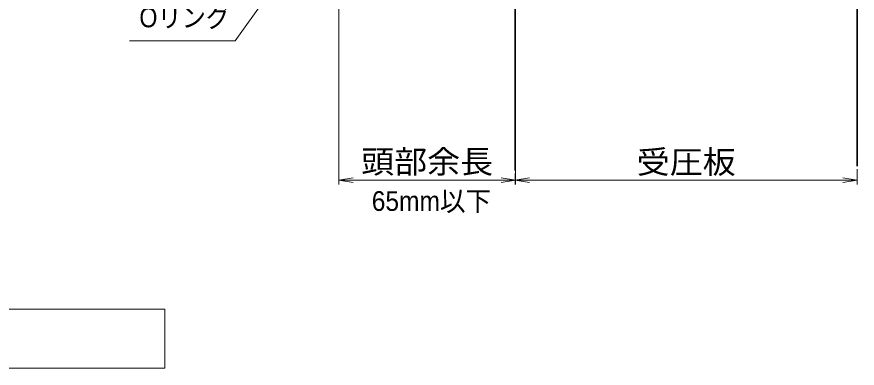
# Model space of a CAD drawing. Units: millimetres at full size, sheet at 1:2.5; details may follow other scales. Extents: x 1766 to 3446, y 896 to 2099.
# Drawn here: x 2076.2 to 2371.2, y 1514.4 to 1637.9 of the extents above; entities that cross this region are included whole.
import ezdxf
from ezdxf.enums import TextEntityAlignment as Align

# ---------------------------------------------------------------- set-up
doc = ezdxf.new("R2010")
doc.units = ezdxf.units.MM
doc.header["$LTSCALE"] = 2.5
for name, color, linetype, lineweight in [('1外形線', 7, 'Continuous', 35), ('6寸法線', 4, 'Continuous', 13), ('7 枠・タイトル', 7, 'Continuous', 13)]:
    doc.layers.add(name, color=color, linetype=linetype, lineweight=lineweight)
doc.layers.add('9文字', color=7, linetype='Continuous')
doc.styles.add('ＭＳ Ｐゴシック', font='')
doc.styles.get('ＭＳ Ｐゴシック').set_extended_font_data('MS PGothic')

# ---------------------------------------------------------------- blocks, each defined once
blk = doc.blocks.new('open_arrow')
at = {"color": 0, "linetype": 'Continuous', "lineweight": -2}
blk.add_lwpolyline([(7.5, 1.25), (0, 0), (7.5, -1.25)], dxfattribs=at)

msp = doc.modelspace()

# ---------------------------------------------------------------- linework, layer by layer
at = {"layer": '1外形線'}
for p, q in [((2251.169, 1583.846), (2251.169, 1728.538)), ((2371.169, 1585.38), (2371.169, 1728.542))]:
    msp.add_line(p, q, dxfattribs=at)
at = {"layer": '6寸法線'}
for p, q in [((2189.236, 1747.391), (2189.236, 1579.01)), ((2251.242, 1675.034), (2251.242, 1579.01)), ((2371.169, 1584.38), (2371.169, 1579.01)), ((2251.169, 1582.846), (2251.169, 1579.01)), ((2189.236, 1580.51), (2251.242, 1580.51)), ((2251.169, 1580.51), (2371.169, 1580.51))]:
    msp.add_line(p, q, dxfattribs=at)
msp.add_lwpolyline([(2214.658, 1715.951), (2211.75, 1711.884), (2152.831, 1629.502), (2115.822, 1629.502)], dxfattribs=at)
at = {"layer": '7 枠・タイトル'}
for p, q in [((1831.581, 1535.215), (2128.214, 1535.215)), ((2128.214, 1514.417), (2128.214, 1535.215)), ((1831.581, 1514.417), (2128.214, 1514.417))]:
    msp.add_line(p, q, dxfattribs=at)

# ---------------------------------------------------------------- block references
at = {"layer": '6寸法線', "xscale": 0.667, "yscale": 0.667}
for p in [(2189.236, 1580.51), (2251.169, 1580.51)]:
    msp.add_blockref('open_arrow', p, dxfattribs=at)
at = {"layer": '6寸法線', "xscale": 0.667, "yscale": 0.667, "rotation": 180}
for p in [(2251.242, 1580.51), (2371.169, 1580.51)]:
    msp.add_blockref('open_arrow', p, dxfattribs=at)

# ---------------------------------------------------------------- texts
at = {"layer": '6寸法線', "style": 'ＭＳ Ｐゴシック', "width": 1.05}
for s, p in [('頭部余長', (2220.239, 1587.009)), ('受圧板', (2311.169, 1586.893))]:
    msp.add_text(s, height=8.083, dxfattribs=at).set_placement(p, align=Align.MIDDLE_CENTER)
at = {"layer": '9文字', "style": 'ＭＳ Ｐゴシック', "width": 0.9}
msp.add_text('Oリング', height=6.928, dxfattribs=at).set_placement((2119.248, 1632.156), align=Align.BOTTOM_LEFT)
at = {"layer": '9文字', "style": 'ＭＳ Ｐゴシック', "width": 0.95}
msp.add_text('65mm以下', height=6.928, dxfattribs=at).set_placement((2242.68, 1573.169), align=Align.MIDDLE_RIGHT)

doc.saveas('drawing.dxf')
